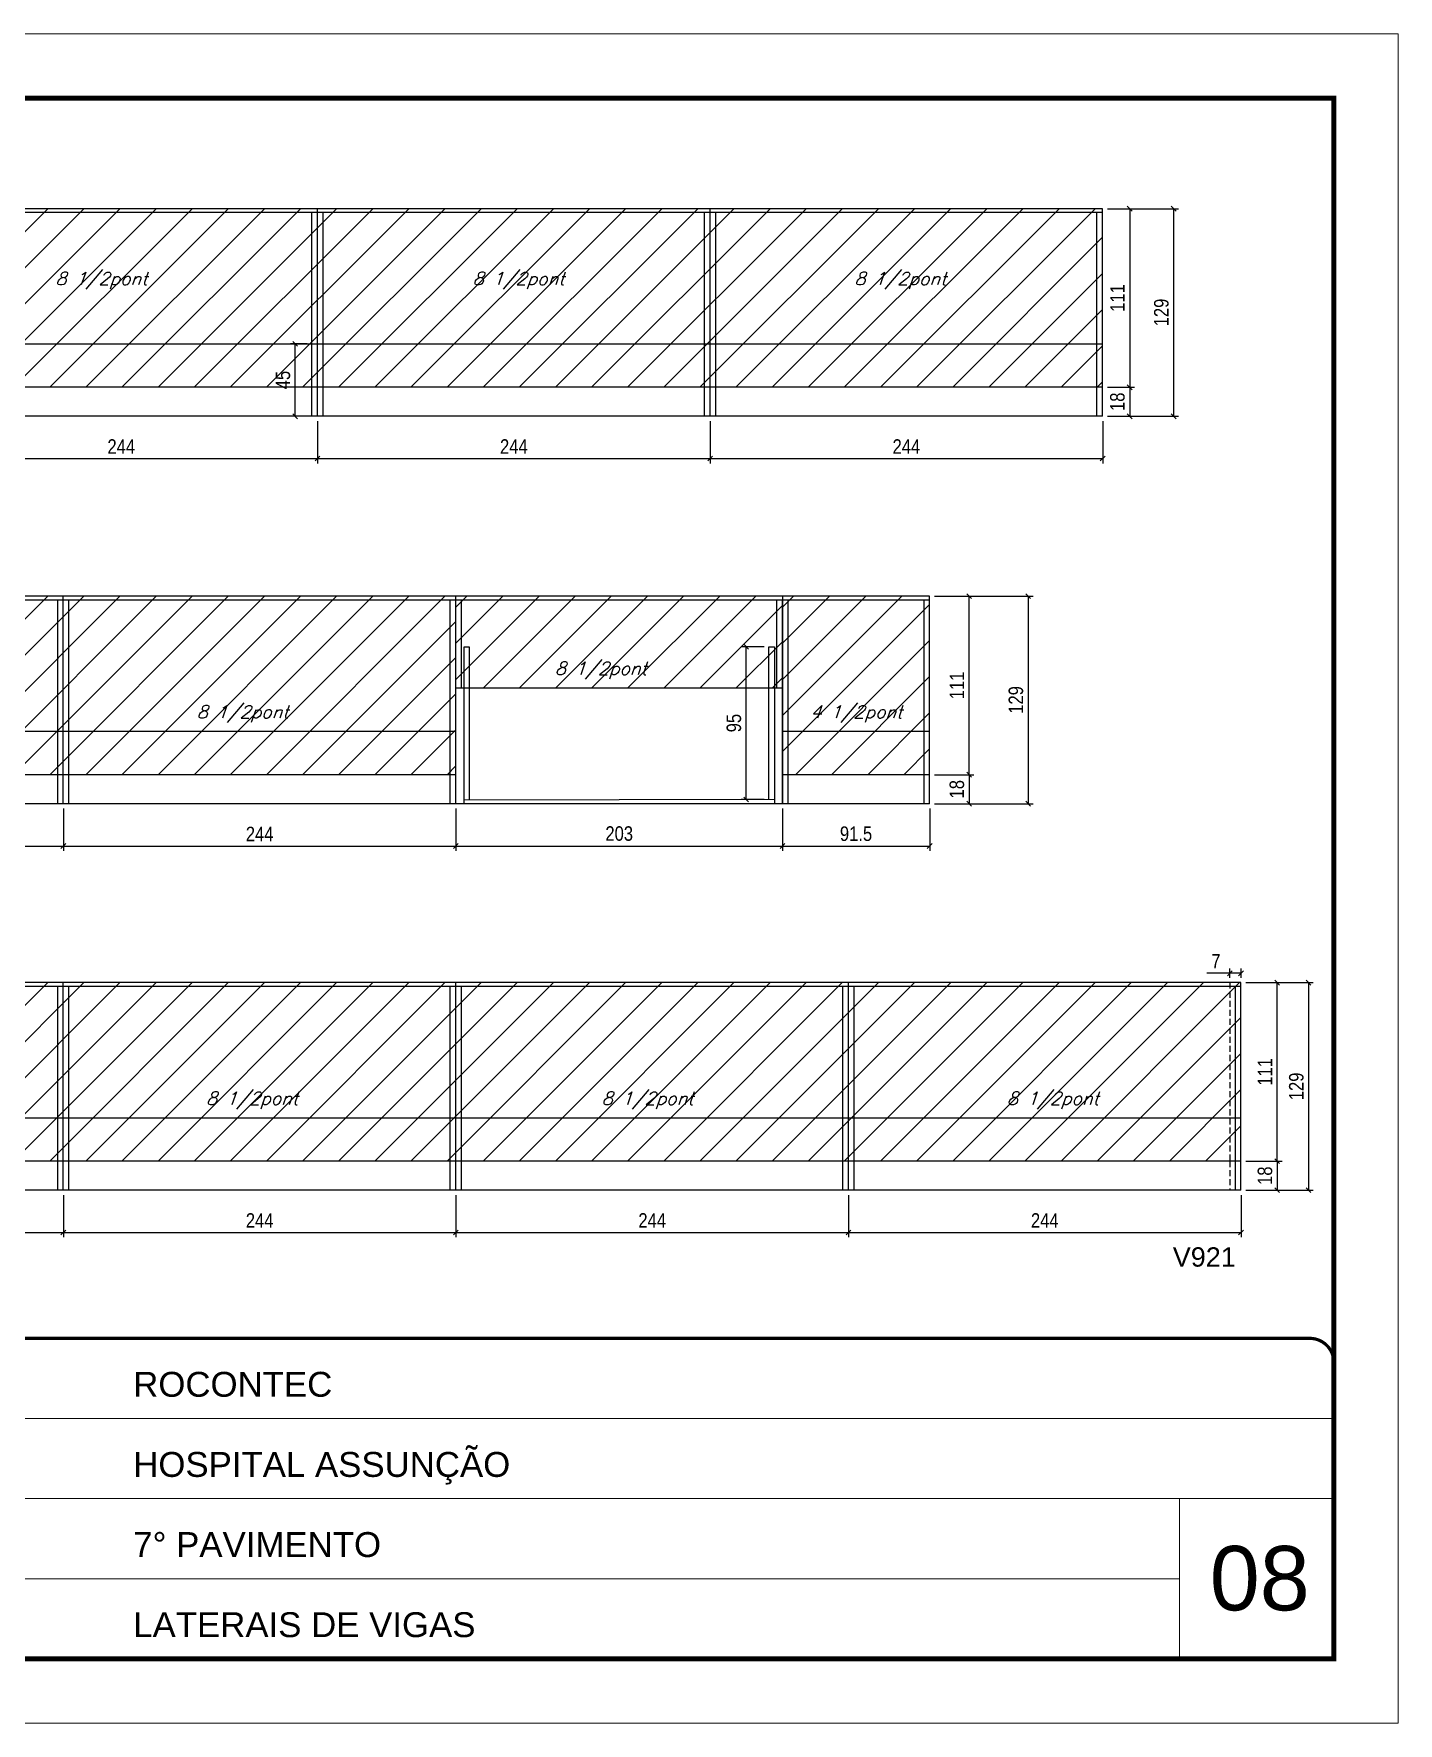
# Model space of a CAD drawing. Extents: x -20960 to -5926, y -2106 to 21915.
# Drawn here: x -6802 to -5953, y 19717 to 20767 of the extents above; entities that cross this region are included whole.
import ezdxf

# ---------------------------------------------------------------- set-up
doc = ezdxf.new("R2010")
doc.units = 0
for name, pattern in [('CONTINUO', [0]), ('DASHED', [0.75, 0.5, -0.25]), ('HIDDEN', [0.375, 0.25, -0.125])]:
    doc.linetypes.add(name, pattern=pattern)
for name, color, linetype in [('5', 5, 'Continuous'), ('COTA', 241, 'Continuous'), ('Painéis', 200, 'Continuous'), ('Reaproveitamento', 251, 'Continuous'), ('SARR_2.2x7', 40, 'Continuous'), ('SARR_3.5x7', 81, 'Continuous'), ('texto', 7, 'Continuous')]:
    doc.layers.add(name, color=color, linetype=linetype)
for name, color, linetype, lineweight in [('CARIMBO', 255, 'Continuous', 9), ('Folhas', 255, 'Continuous', 9), ('SARRAFO DE PRESSAO', 251, 'DASHED', 9)]:
    doc.layers.add(name, color=color, linetype=linetype, lineweight=lineweight)
doc.styles.add('ARIAL', font='arial.ttf')
doc.styles.add('COTA TECNICA-50', font='techl___.ttf', dxfattribs={"height": 9})
doc.styles.add('Romans', font='romans.shx')
doc.styles.get("Standard").update_dxf_attribs({"font": 'arial.ttf'})
doc.dimstyles.new('COTA PAINEL-50', dxfattribs={"dimtxt": 9, "dimasz": 3, "dimexe": 3, "dimexo": 3, "dimgap": 3, "dimtad": 1, "dimdec": 1, "dimzin": 12, "dimdsep": 46, "dimtxsty": 'COTA TECNICA-50', "dimblk1": 'OBLIQUE', "dimblk2": 'OBLIQUE', "dimsah": 1, "dimcen": 0.9, "dimclrd": 4, "dimclre": 4, "dimclrt": 240, "dimadec": 1, "dimazin": 3, "dimtfac": 1, "dimtdec": 1, "dimtmove": 0, "dimatfit": 3, "dimfxl": 1, "dimtolj": 1, "dimtzin": 12, "dimarcsym": 0})

# ---------------------------------------------------------------- blocks, each defined once
blk = doc.blocks.new('9999999999')
at = {"color": 30, "linetype": 'CONTINUO'}
for p, q in [((98564.6, 34379.6), (99584, 34379.6)), ((98564.6, 34329.8), (99488, 34329.8)), ((99584, 34329.8), (99488, 34329.8)), ((99488, 34329.8), (99488, 34230.2)), ((98564.6, 34280), (99488, 34280))]:
    blk.add_line(p, q, dxfattribs=at)
at = {"color": 30, "linetype": 'CONTINUO', "const_width": 2}
blk.add_lwpolyline([(99584, 34230.2), (99584, 34414.4, 0.414214), (99569, 34429.4), (98229, 34429.4, 0.414214), (98214, 34414.4), (98214, 34245.2, 0.414214), (98229, 34230.2), (99584, 34230.2)], format="xyb", dxfattribs=at)
at = {"layer": 'Folhas'}
blk.add_lwpolyline([(98139, 34190.2), (99624, 34190.2), (99624, 35240.2), (98139, 35240.2)], close=True, dxfattribs=at)
at = {"layer": 'Folhas', "color": 30, "const_width": 3}
blk.add_lwpolyline([(98214, 34230.2), (99584, 34230.2), (99584, 35200.2), (98214, 35200.2)], close=True, dxfattribs=at)
at = {"color": 7, "linetype": 'Continuous', "ltscale": 5, "style": 'ARIAL'}
for s, height, p in [('ROCONTEC', 15.48, (98837.7, 34393.1)), ('HOSPITAL ASSUNÇÃO', 15.483, (98837.7, 34343.3)), ('7° PAVIMENTO', 15.483, (98837.7, 34293.5)), ('LATERAIS DE VIGAS', 15.483, (98837.7, 34243.7))]:
    blk.add_text(s, height=height, dxfattribs=at).set_placement(p)
blk = doc.blocks.new('_Oblique')
at = {"color": 0, "linetype": 'ByBlock', "lineweight": -2}
blk.add_line((-0.5, -0.5), (0.5, 0.5), dxfattribs=at)
blk = doc.blocks.new('*D968')
at = {"layer": 'COTA', "color": 4, "lineweight": -2, "transparency": 16777216}
for p, q in [((-6869.2, 20526.1), (-6869.2, 20499.8)), ((-6625.2, 20526.1), (-6625.2, 20499.8)), ((-6869.2, 20502.8), (-6625.2, 20502.8))]:
    blk.add_line(p, q, dxfattribs=at)
at = {"layer": 'Defpoints', "color": 0, "transparency": 16777216}
for p in [(-6869.2, 20529.1), (-6625.2, 20529.1), (-6625.2, 20502.8)]:
    blk.add_point(p, dxfattribs=at)
at = {"layer": 'COTA', "color": 4, "lineweight": -2, "transparency": 16777216, "xscale": 3, "yscale": 3, "zscale": 3, "rotation": 180}
blk.add_blockref('_Oblique', (-6869.2, 20502.8), dxfattribs=at)
at = {"layer": 'COTA', "color": 4, "lineweight": -2, "transparency": 16777216, "xscale": 3, "yscale": 3, "zscale": 3}
blk.add_blockref('_Oblique', (-6625.2, 20502.8), dxfattribs=at)
at = {"layer": 'COTA', "color": 240, "transparency": 16777216, "insert": (-6747.2, 20510.3), "char_height": 9, "attachment_point": 5, "style": 'COTA TECNICA-50'}
blk.add_mtext('\\A1;244', dxfattribs=at)
blk = doc.blocks.new('*D969')
at = {"layer": 'COTA', "color": 4, "lineweight": -2, "transparency": 16777216}
for p, q in [((-6625.2, 20526.1), (-6625.2, 20499.8)), ((-6381.2, 20526.1), (-6381.2, 20499.8)), ((-6625.2, 20502.8), (-6381.2, 20502.8))]:
    blk.add_line(p, q, dxfattribs=at)
at = {"layer": 'Defpoints', "color": 0, "transparency": 16777216}
for p in [(-6625.2, 20529.1), (-6381.2, 20529.1), (-6381.2, 20502.8)]:
    blk.add_point(p, dxfattribs=at)
at = {"layer": 'COTA', "color": 4, "lineweight": -2, "transparency": 16777216, "xscale": 3, "yscale": 3, "zscale": 3, "rotation": 180}
blk.add_blockref('_Oblique', (-6625.2, 20502.8), dxfattribs=at)
at = {"layer": 'COTA', "color": 4, "lineweight": -2, "transparency": 16777216, "xscale": 3, "yscale": 3, "zscale": 3}
blk.add_blockref('_Oblique', (-6381.2, 20502.8), dxfattribs=at)
at = {"layer": 'COTA', "color": 240, "transparency": 16777216, "insert": (-6503.2, 20510.3), "char_height": 9, "attachment_point": 5, "style": 'COTA TECNICA-50'}
blk.add_mtext('\\A1;244', dxfattribs=at)
blk = doc.blocks.new('*D970')
at = {"layer": 'COTA', "color": 4, "lineweight": -2, "transparency": 16777216}
for p, q in [((-6381.2, 20526.1), (-6381.2, 20499.8)), ((-6137.2, 20526.1), (-6137.2, 20499.8)), ((-6381.2, 20502.8), (-6137.2, 20502.8))]:
    blk.add_line(p, q, dxfattribs=at)
at = {"layer": 'Defpoints', "color": 0, "transparency": 16777216}
for p in [(-6381.2, 20529.1), (-6137.2, 20529.1), (-6137.2, 20502.8)]:
    blk.add_point(p, dxfattribs=at)
at = {"layer": 'COTA', "color": 4, "lineweight": -2, "transparency": 16777216, "xscale": 3, "yscale": 3, "zscale": 3, "rotation": 180}
blk.add_blockref('_Oblique', (-6381.2, 20502.8), dxfattribs=at)
at = {"layer": 'COTA', "color": 4, "lineweight": -2, "transparency": 16777216, "xscale": 3, "yscale": 3, "zscale": 3}
blk.add_blockref('_Oblique', (-6137.2, 20502.8), dxfattribs=at)
at = {"layer": 'COTA', "color": 240, "transparency": 16777216, "insert": (-6259.2, 20510.3), "char_height": 9, "attachment_point": 5, "style": 'COTA TECNICA-50'}
blk.add_mtext('\\A1;244', dxfattribs=at)
blk = doc.blocks.new('*D979')
at = {"layer": 'COTA', "color": 4, "lineweight": -2, "transparency": 16777216}
for p, q in [((-7027.2, 20285.3), (-7027.2, 20259)), ((-6783.2, 20285.3), (-6783.2, 20259)), ((-7027.2, 20262), (-6783.2, 20262))]:
    blk.add_line(p, q, dxfattribs=at)
at = {"layer": 'Defpoints', "color": 0, "transparency": 16777216}
for p in [(-7027.2, 20288.3), (-6783.2, 20288.3), (-6783.2, 20262)]:
    blk.add_point(p, dxfattribs=at)
at = {"layer": 'COTA', "color": 4, "lineweight": -2, "transparency": 16777216, "xscale": 3, "yscale": 3, "zscale": 3, "rotation": 180}
blk.add_blockref('_Oblique', (-7027.2, 20262), dxfattribs=at)
at = {"layer": 'COTA', "color": 4, "lineweight": -2, "transparency": 16777216, "xscale": 3, "yscale": 3, "zscale": 3}
blk.add_blockref('_Oblique', (-6783.2, 20262), dxfattribs=at)
at = {"layer": 'COTA', "color": 240, "transparency": 16777216, "insert": (-6905.2, 20269.5), "char_height": 9, "attachment_point": 5, "style": 'COTA TECNICA-50'}
blk.add_mtext('\\A1;244', dxfattribs=at)
blk = doc.blocks.new('*D980')
at = {"layer": 'COTA', "color": 4, "lineweight": -2, "transparency": 16777216}
for p, q in [((-6783.2, 20285.3), (-6783.2, 20259)), ((-6539.2, 20285.3), (-6539.2, 20259)), ((-6783.2, 20262), (-6539.2, 20262))]:
    blk.add_line(p, q, dxfattribs=at)
at = {"layer": 'Defpoints', "color": 0, "transparency": 16777216}
for p in [(-6783.2, 20288.3), (-6539.2, 20288.3), (-6539.2, 20262)]:
    blk.add_point(p, dxfattribs=at)
at = {"layer": 'COTA', "color": 4, "lineweight": -2, "transparency": 16777216, "xscale": 3, "yscale": 3, "zscale": 3, "rotation": 180}
blk.add_blockref('_Oblique', (-6783.2, 20262), dxfattribs=at)
at = {"layer": 'COTA', "color": 4, "lineweight": -2, "transparency": 16777216, "xscale": 3, "yscale": 3, "zscale": 3}
blk.add_blockref('_Oblique', (-6539.2, 20262), dxfattribs=at)
at = {"layer": 'COTA', "color": 240, "transparency": 16777216, "insert": (-6661.2, 20269.5), "char_height": 9, "attachment_point": 5, "style": 'COTA TECNICA-50'}
blk.add_mtext('\\A1;244', dxfattribs=at)
blk = doc.blocks.new('*D981')
at = {"layer": 'COTA', "color": 4, "lineweight": -2, "transparency": 16777216}
for p, q in [((-6539.2, 20285.3), (-6539.2, 20259)), ((-6336.2, 20285.3), (-6336.2, 20259)), ((-6539.2, 20262), (-6336.2, 20262))]:
    blk.add_line(p, q, dxfattribs=at)
at = {"layer": 'Defpoints', "color": 0, "transparency": 16777216}
for p in [(-6539.2, 20288.3), (-6336.2, 20288.3), (-6336.2, 20262)]:
    blk.add_point(p, dxfattribs=at)
at = {"layer": 'COTA', "color": 4, "lineweight": -2, "transparency": 16777216, "xscale": 3, "yscale": 3, "zscale": 3, "rotation": 180}
blk.add_blockref('_Oblique', (-6539.2, 20262), dxfattribs=at)
at = {"layer": 'COTA', "color": 4, "lineweight": -2, "transparency": 16777216, "xscale": 3, "yscale": 3, "zscale": 3}
blk.add_blockref('_Oblique', (-6336.2, 20262), dxfattribs=at)
at = {"layer": 'COTA', "color": 240, "transparency": 16777216, "insert": (-6437.7, 20269.7), "char_height": 9, "attachment_point": 5, "style": 'COTA TECNICA-50'}
blk.add_mtext('\\A1;203', dxfattribs=at)
blk = doc.blocks.new('*D982')
at = {"layer": 'COTA', "color": 4, "lineweight": -2, "transparency": 16777216}
for p, q in [((-6336.2, 20285.3), (-6336.2, 20259)), ((-6244.7, 20285.3), (-6244.7, 20259)), ((-6336.2, 20262), (-6244.7, 20262))]:
    blk.add_line(p, q, dxfattribs=at)
at = {"layer": 'Defpoints', "color": 0, "transparency": 16777216}
for p in [(-6336.2, 20288.3), (-6244.7, 20288.3), (-6244.7, 20262)]:
    blk.add_point(p, dxfattribs=at)
at = {"layer": 'COTA', "color": 4, "lineweight": -2, "transparency": 16777216, "xscale": 3, "yscale": 3, "zscale": 3, "rotation": 180}
blk.add_blockref('_Oblique', (-6336.2, 20262), dxfattribs=at)
at = {"layer": 'COTA', "color": 4, "lineweight": -2, "transparency": 16777216, "xscale": 3, "yscale": 3, "zscale": 3}
blk.add_blockref('_Oblique', (-6244.7, 20262), dxfattribs=at)
at = {"layer": 'COTA', "color": 240, "transparency": 16777216, "insert": (-6290.5, 20269.6), "char_height": 9, "attachment_point": 5, "style": 'COTA TECNICA-50'}
blk.add_mtext('\\A1;91.5', dxfattribs=at)
blk = doc.blocks.new('*D983')
at = {"layer": 'COTA', "color": 4, "lineweight": -2, "transparency": 16777216}
for p, q in [((-6058.2, 20182.9), (-6072.4, 20182.9)), ((-6058.2, 20180.1), (-6058.2, 20185.9)), ((-6051.2, 20182.9), (-6058.2, 20182.9)), ((-6051.2, 20180.1), (-6051.2, 20185.9))]:
    blk.add_line(p, q, dxfattribs=at)
at = {"layer": 'Defpoints', "color": 0, "transparency": 16777216}
for p in [(-6058.2, 20182.9), (-6058.2, 20177.1), (-6051.2, 20177.1)]:
    blk.add_point(p, dxfattribs=at)
at = {"layer": 'COTA', "color": 4, "lineweight": -2, "transparency": 16777216, "xscale": 3, "yscale": 3, "zscale": 3, "rotation": 180}
blk.add_blockref('_Oblique', (-6058.2, 20182.9), dxfattribs=at)
at = {"layer": 'COTA', "color": 4, "lineweight": -2, "transparency": 16777216, "xscale": 3, "yscale": 3, "zscale": 3}
blk.add_blockref('_Oblique', (-6051.2, 20182.9), dxfattribs=at)
at = {"layer": 'COTA', "color": 240, "transparency": 16777216, "insert": (-6066.8, 20190.4), "char_height": 9, "attachment_point": 5, "style": 'COTA TECNICA-50'}
blk.add_mtext('\\A1;7', dxfattribs=at)
blk = doc.blocks.new('*D985')
at = {"layer": 'COTA', "color": 4, "lineweight": -2, "transparency": 16777216}
for p, q in [((-7027.2, 20045.1), (-7027.2, 20018.8)), ((-6783.2, 20045.1), (-6783.2, 20018.8)), ((-7027.2, 20021.8), (-6783.2, 20021.8))]:
    blk.add_line(p, q, dxfattribs=at)
at = {"layer": 'Defpoints', "color": 0, "transparency": 16777216}
for p in [(-7027.2, 20048.1), (-6783.2, 20048.1), (-6783.2, 20021.8)]:
    blk.add_point(p, dxfattribs=at)
at = {"layer": 'COTA', "color": 4, "lineweight": -2, "transparency": 16777216, "xscale": 3, "yscale": 3, "zscale": 3, "rotation": 180}
blk.add_blockref('_Oblique', (-7027.2, 20021.8), dxfattribs=at)
at = {"layer": 'COTA', "color": 4, "lineweight": -2, "transparency": 16777216, "xscale": 3, "yscale": 3, "zscale": 3}
blk.add_blockref('_Oblique', (-6783.2, 20021.8), dxfattribs=at)
at = {"layer": 'COTA', "color": 240, "transparency": 16777216, "insert": (-6905.2, 20029.3), "char_height": 9, "attachment_point": 5, "style": 'COTA TECNICA-50'}
blk.add_mtext('\\A1;244', dxfattribs=at)
blk = doc.blocks.new('*D986')
at = {"layer": 'COTA', "color": 4, "lineweight": -2, "transparency": 16777216}
for p, q in [((-6783.2, 20045.1), (-6783.2, 20018.8)), ((-6539.2, 20045.1), (-6539.2, 20018.8)), ((-6783.2, 20021.8), (-6539.2, 20021.8))]:
    blk.add_line(p, q, dxfattribs=at)
at = {"layer": 'Defpoints', "color": 0, "transparency": 16777216}
for p in [(-6783.2, 20048.1), (-6539.2, 20048.1), (-6539.2, 20021.8)]:
    blk.add_point(p, dxfattribs=at)
at = {"layer": 'COTA', "color": 4, "lineweight": -2, "transparency": 16777216, "xscale": 3, "yscale": 3, "zscale": 3, "rotation": 180}
blk.add_blockref('_Oblique', (-6783.2, 20021.8), dxfattribs=at)
at = {"layer": 'COTA', "color": 4, "lineweight": -2, "transparency": 16777216, "xscale": 3, "yscale": 3, "zscale": 3}
blk.add_blockref('_Oblique', (-6539.2, 20021.8), dxfattribs=at)
at = {"layer": 'COTA', "color": 240, "transparency": 16777216, "insert": (-6661.2, 20029.3), "char_height": 9, "attachment_point": 5, "style": 'COTA TECNICA-50'}
blk.add_mtext('\\A1;244', dxfattribs=at)
blk = doc.blocks.new('*D987')
at = {"layer": 'COTA', "color": 4, "lineweight": -2, "transparency": 16777216}
for p, q in [((-6539.2, 20045.1), (-6539.2, 20018.8)), ((-6295.2, 20045.1), (-6295.2, 20018.8)), ((-6539.2, 20021.8), (-6295.2, 20021.8))]:
    blk.add_line(p, q, dxfattribs=at)
at = {"layer": 'Defpoints', "color": 0, "transparency": 16777216}
for p in [(-6539.2, 20048.1), (-6295.2, 20048.1), (-6295.2, 20021.8)]:
    blk.add_point(p, dxfattribs=at)
at = {"layer": 'COTA', "color": 4, "lineweight": -2, "transparency": 16777216, "xscale": 3, "yscale": 3, "zscale": 3, "rotation": 180}
blk.add_blockref('_Oblique', (-6539.2, 20021.8), dxfattribs=at)
at = {"layer": 'COTA', "color": 4, "lineweight": -2, "transparency": 16777216, "xscale": 3, "yscale": 3, "zscale": 3}
blk.add_blockref('_Oblique', (-6295.2, 20021.8), dxfattribs=at)
at = {"layer": 'COTA', "color": 240, "transparency": 16777216, "insert": (-6417.2, 20029.3), "char_height": 9, "attachment_point": 5, "style": 'COTA TECNICA-50'}
blk.add_mtext('\\A1;244', dxfattribs=at)
blk = doc.blocks.new('*D988')
at = {"layer": 'COTA', "color": 4, "lineweight": -2, "transparency": 16777216}
for p, q in [((-6295.2, 20045.1), (-6295.2, 20018.8)), ((-6051.2, 20045.1), (-6051.2, 20018.8)), ((-6295.2, 20021.8), (-6051.2, 20021.8))]:
    blk.add_line(p, q, dxfattribs=at)
at = {"layer": 'Defpoints', "color": 0, "transparency": 16777216}
for p in [(-6295.2, 20048.1), (-6051.2, 20048.1), (-6051.2, 20021.8)]:
    blk.add_point(p, dxfattribs=at)
at = {"layer": 'COTA', "color": 4, "lineweight": -2, "transparency": 16777216, "xscale": 3, "yscale": 3, "zscale": 3, "rotation": 180}
blk.add_blockref('_Oblique', (-6295.2, 20021.8), dxfattribs=at)
at = {"layer": 'COTA', "color": 4, "lineweight": -2, "transparency": 16777216, "xscale": 3, "yscale": 3, "zscale": 3}
blk.add_blockref('_Oblique', (-6051.2, 20021.8), dxfattribs=at)
at = {"layer": 'COTA', "color": 240, "transparency": 16777216, "insert": (-6173.2, 20029.3), "char_height": 9, "attachment_point": 5, "style": 'COTA TECNICA-50'}
blk.add_mtext('\\A1;244', dxfattribs=at)
blk = doc.blocks.new('*D989')
at = {"layer": 'COTA', "color": 4, "lineweight": -2, "transparency": 16777216}
for p, q in [((-6048.2, 20177.1), (-6025.7, 20177.1)), ((-6028.7, 20066.1), (-6028.7, 20177.1)), ((-6048.2, 20066.1), (-6025.7, 20066.1))]:
    blk.add_line(p, q, dxfattribs=at)
at = {"layer": 'Defpoints', "color": 0, "transparency": 16777216}
for p in [(-6051.2, 20177.1), (-6028.7, 20177.1), (-6051.2, 20066.1)]:
    blk.add_point(p, dxfattribs=at)
at = {"layer": 'COTA', "color": 4, "lineweight": -2, "transparency": 16777216, "xscale": 3, "yscale": 3, "zscale": 3}
for p, rotation in [((-6028.7, 20177.1), 90), ((-6028.7, 20066.1), 270)]:
    blk.add_blockref('_Oblique', p, dxfattribs=dict(at, rotation=rotation))
at = {"layer": 'COTA', "color": 240, "transparency": 16777216, "insert": (-6036.3, 20121.6), "char_height": 9, "attachment_point": 5, "rotation": 90, "style": 'COTA TECNICA-50'}
blk.add_mtext('\\A1;111', dxfattribs=at)
blk = doc.blocks.new('*D990')
at = {"layer": 'COTA', "color": 4, "lineweight": -2, "transparency": 16777216}
for p, q in [((-6241.7, 20417.3), (-6217.2, 20417.3)), ((-6220.2, 20306.3), (-6220.2, 20417.3)), ((-6241.7, 20306.3), (-6217.2, 20306.3))]:
    blk.add_line(p, q, dxfattribs=at)
at = {"layer": 'Defpoints', "color": 0, "transparency": 16777216}
for p in [(-6244.7, 20417.3), (-6220.2, 20417.3), (-6244.7, 20306.3)]:
    blk.add_point(p, dxfattribs=at)
at = {"layer": 'COTA', "color": 4, "lineweight": -2, "transparency": 16777216, "xscale": 3, "yscale": 3, "zscale": 3}
for p, rotation in [((-6220.2, 20417.3), 90), ((-6220.2, 20306.3), 270)]:
    blk.add_blockref('_Oblique', p, dxfattribs=dict(at, rotation=rotation))
at = {"layer": 'COTA', "color": 240, "transparency": 16777216, "insert": (-6227.8, 20361.8), "char_height": 9, "attachment_point": 5, "rotation": 90, "style": 'COTA TECNICA-50'}
blk.add_mtext('\\A1;111', dxfattribs=at)
blk = doc.blocks.new('*D992')
at = {"layer": 'COTA', "color": 4, "lineweight": -2, "transparency": 16777216}
for p, q in [((-6631.7, 20574.1), (-6642.1, 20574.1)), ((-6639.1, 20529.1), (-6639.1, 20574.1)), ((-6631.7, 20529.1), (-6642.1, 20529.1))]:
    blk.add_line(p, q, dxfattribs=at)
at = {"layer": 'Defpoints', "color": 0, "transparency": 16777216}
for p in [(-6639.1, 20574.1), (-6628.7, 20574.1), (-6628.7, 20529.1)]:
    blk.add_point(p, dxfattribs=at)
at = {"layer": 'COTA', "color": 4, "lineweight": -2, "transparency": 16777216, "xscale": 3, "yscale": 3, "zscale": 3}
for p, rotation in [((-6639.1, 20574.1), 90), ((-6639.1, 20529.1), 270)]:
    blk.add_blockref('_Oblique', p, dxfattribs=dict(at, rotation=rotation))
at = {"layer": 'COTA', "color": 240, "transparency": 16777216, "insert": (-6646.7, 20551.6), "char_height": 9, "attachment_point": 5, "rotation": 90, "style": 'COTA TECNICA-50'}
blk.add_mtext('\\A1;45', dxfattribs=at)
blk = doc.blocks.new('*D993')
at = {"layer": 'COTA', "color": 4, "lineweight": -2, "transparency": 16777216}
for p, q in [((-6134.2, 20658.1), (-6090.1, 20658.1)), ((-6093.1, 20658.1), (-6093.1, 20529.1)), ((-6134.2, 20529.1), (-6090.1, 20529.1))]:
    blk.add_line(p, q, dxfattribs=at)
at = {"layer": 'Defpoints', "color": 0, "transparency": 16777216}
for p in [(-6137.2, 20658.1), (-6137.2, 20529.1), (-6093.1, 20529.1)]:
    blk.add_point(p, dxfattribs=at)
at = {"layer": 'COTA', "color": 4, "lineweight": -2, "transparency": 16777216, "xscale": 3, "yscale": 3, "zscale": 3}
for p, rotation in [((-6093.1, 20658.1), 90), ((-6093.1, 20529.1), 270)]:
    blk.add_blockref('_Oblique', p, dxfattribs=dict(at, rotation=rotation))
at = {"layer": 'COTA', "color": 240, "transparency": 16777216, "insert": (-6100.7, 20593.6), "char_height": 9, "attachment_point": 5, "rotation": 90, "style": 'COTA TECNICA-50'}
blk.add_mtext('\\A1;129', dxfattribs=at)
blk = doc.blocks.new('*D994')
at = {"layer": 'COTA', "color": 4, "lineweight": -2, "transparency": 16777216}
for p, q in [((-6241.7, 20417.3), (-6180.5, 20417.3)), ((-6183.5, 20417.3), (-6183.5, 20288.3)), ((-6241.7, 20288.3), (-6180.5, 20288.3))]:
    blk.add_line(p, q, dxfattribs=at)
at = {"layer": 'Defpoints', "color": 0, "transparency": 16777216}
for p in [(-6244.7, 20417.3), (-6244.7, 20288.3), (-6183.5, 20288.3)]:
    blk.add_point(p, dxfattribs=at)
at = {"layer": 'COTA', "color": 4, "lineweight": -2, "transparency": 16777216, "xscale": 3, "yscale": 3, "zscale": 3}
for p, rotation in [((-6183.5, 20417.3), 90), ((-6183.5, 20288.3), 270)]:
    blk.add_blockref('_Oblique', p, dxfattribs=dict(at, rotation=rotation))
at = {"layer": 'COTA', "color": 240, "transparency": 16777216, "insert": (-6191.1, 20352.8), "char_height": 9, "attachment_point": 5, "rotation": 90, "style": 'COTA TECNICA-50'}
blk.add_mtext('\\A1;129', dxfattribs=at)
blk = doc.blocks.new('*D937')
at = {"layer": 'COTA', "color": 4, "lineweight": -2, "transparency": 16777216}
for p, q in [((-6134.2, 20658.1), (-6117.4, 20658.1)), ((-6120.4, 20658.1), (-6120.4, 20547.1)), ((-6134.2, 20547.1), (-6117.4, 20547.1))]:
    blk.add_line(p, q, dxfattribs=at)
at = {"layer": 'Defpoints', "color": 0, "transparency": 16777216}
for p in [(-6137.2, 20658.1), (-6137.2, 20547.1), (-6120.4, 20547.1)]:
    blk.add_point(p, dxfattribs=at)
at = {"layer": 'COTA', "color": 4, "lineweight": -2, "transparency": 16777216, "xscale": 3, "yscale": 3, "zscale": 3}
for p, rotation in [((-6120.4, 20658.1), 90), ((-6120.4, 20547.1), 270)]:
    blk.add_blockref('_Oblique', p, dxfattribs=dict(at, rotation=rotation))
at = {"layer": 'COTA', "color": 240, "transparency": 16777216, "insert": (-6128, 20602.6), "char_height": 9, "attachment_point": 5, "rotation": 90, "style": 'COTA TECNICA-50'}
blk.add_mtext('\\A1;111', dxfattribs=at)
blk = doc.blocks.new('*D938')
at = {"layer": 'COTA', "color": 4, "lineweight": -2, "transparency": 16777216}
for p, q in [((-6241.7, 20306.3), (-6217.2, 20306.3)), ((-6220.2, 20306.3), (-6220.2, 20288.3)), ((-6241.7, 20288.3), (-6217.2, 20288.3))]:
    blk.add_line(p, q, dxfattribs=at)
at = {"layer": 'Defpoints', "color": 0, "transparency": 16777216}
for p in [(-6244.7, 20306.3), (-6244.7, 20288.3), (-6220.2, 20288.3)]:
    blk.add_point(p, dxfattribs=at)
at = {"layer": 'COTA', "color": 4, "lineweight": -2, "transparency": 16777216, "xscale": 3, "yscale": 3, "zscale": 3}
for p, rotation in [((-6220.2, 20306.3), 90), ((-6220.2, 20288.3), 270)]:
    blk.add_blockref('_Oblique', p, dxfattribs=dict(at, rotation=rotation))
at = {"layer": 'COTA', "color": 240, "transparency": 16777216, "insert": (-6227.8, 20297.3), "char_height": 9, "attachment_point": 5, "rotation": 90, "style": 'COTA TECNICA-50'}
blk.add_mtext('\\A1;18', dxfattribs=at)
blk = doc.blocks.new('*D939')
at = {"layer": 'COTA', "color": 4, "lineweight": -2, "transparency": 16777216}
for p, q in [((-6134.2, 20547.1), (-6117.4, 20547.1)), ((-6120.4, 20547.1), (-6120.4, 20529.1)), ((-6134.2, 20529.1), (-6117.4, 20529.1))]:
    blk.add_line(p, q, dxfattribs=at)
at = {"layer": 'Defpoints', "color": 0, "transparency": 16777216}
for p in [(-6137.2, 20547.1), (-6137.2, 20529.1), (-6120.4, 20529.1)]:
    blk.add_point(p, dxfattribs=at)
at = {"layer": 'COTA', "color": 4, "lineweight": -2, "transparency": 16777216, "xscale": 3, "yscale": 3, "zscale": 3}
for p, rotation in [((-6120.4, 20547.1), 90), ((-6120.4, 20529.1), 270)]:
    blk.add_blockref('_Oblique', p, dxfattribs=dict(at, rotation=rotation))
at = {"layer": 'COTA', "color": 240, "transparency": 16777216, "insert": (-6128, 20538.1), "char_height": 9, "attachment_point": 5, "rotation": 90, "style": 'COTA TECNICA-50'}
blk.add_mtext('\\A1;18', dxfattribs=at)
blk = doc.blocks.new('*D940')
at = {"layer": 'COTA', "color": 4, "lineweight": -2, "transparency": 16777216}
for p, q in [((-6048.2, 20066.1), (-6025.7, 20066.1)), ((-6028.7, 20066.1), (-6028.7, 20048.1)), ((-6048.2, 20048.1), (-6025.7, 20048.1))]:
    blk.add_line(p, q, dxfattribs=at)
at = {"layer": 'Defpoints', "color": 0, "transparency": 16777216}
for p in [(-6051.2, 20066.1), (-6051.2, 20048.1), (-6028.7, 20048.1)]:
    blk.add_point(p, dxfattribs=at)
at = {"layer": 'COTA', "color": 4, "lineweight": -2, "transparency": 16777216, "xscale": 3, "yscale": 3, "zscale": 3}
for p, rotation in [((-6028.7, 20066.1), 90), ((-6028.7, 20048.1), 270)]:
    blk.add_blockref('_Oblique', p, dxfattribs=dict(at, rotation=rotation))
at = {"layer": 'COTA', "color": 240, "transparency": 16777216, "insert": (-6036.3, 20057.1), "char_height": 9, "attachment_point": 5, "rotation": 90, "style": 'COTA TECNICA-50'}
blk.add_mtext('\\A1;18', dxfattribs=at)
blk = doc.blocks.new('*D995')
at = {"layer": 'COTA', "color": 4, "lineweight": -2, "transparency": 16777216}
for p, q in [((-6048.2, 20177.1), (-6006.3, 20177.1)), ((-6009.3, 20177.1), (-6009.3, 20048.1)), ((-6048.2, 20048.1), (-6006.3, 20048.1))]:
    blk.add_line(p, q, dxfattribs=at)
at = {"layer": 'Defpoints', "color": 0, "transparency": 16777216}
for p in [(-6051.2, 20177.1), (-6051.2, 20048.1), (-6009.3, 20048.1)]:
    blk.add_point(p, dxfattribs=at)
at = {"layer": 'COTA', "color": 4, "lineweight": -2, "transparency": 16777216, "xscale": 3, "yscale": 3, "zscale": 3}
for p, rotation in [((-6009.3, 20177.1), 90), ((-6009.3, 20048.1), 270)]:
    blk.add_blockref('_Oblique', p, dxfattribs=dict(at, rotation=rotation))
at = {"layer": 'COTA', "color": 240, "transparency": 16777216, "insert": (-6016.8, 20112.6), "char_height": 9, "attachment_point": 5, "rotation": 90, "style": 'COTA TECNICA-50'}
blk.add_mtext('\\A1;129', dxfattribs=at)
blk = doc.blocks.new('*D1004')
at = {"layer": 'COTA', "color": 4, "lineweight": -2, "transparency": 16777216}
for p, q in [((-6347.7, 20385.9), (-6361.8, 20385.9)), ((-6358.8, 20290.9), (-6358.8, 20385.9)), ((-6347.7, 20290.9), (-6361.8, 20290.9))]:
    blk.add_line(p, q, dxfattribs=at)
at = {"layer": 'Defpoints', "color": 0, "transparency": 16777216}
for p in [(-6358.8, 20385.9), (-6344.7, 20385.9), (-6344.7, 20290.9)]:
    blk.add_point(p, dxfattribs=at)
at = {"layer": 'COTA', "color": 4, "lineweight": -2, "transparency": 16777216, "xscale": 3, "yscale": 3, "zscale": 3}
for p, rotation in [((-6358.8, 20385.9), 90), ((-6358.8, 20290.9), 270)]:
    blk.add_blockref('_Oblique', p, dxfattribs=dict(at, rotation=rotation))
at = {"layer": 'COTA', "color": 240, "transparency": 16777216, "insert": (-6366.4, 20338.4), "char_height": 9, "attachment_point": 5, "rotation": 90, "style": 'COTA TECNICA-50'}
blk.add_mtext('\\A1;95', dxfattribs=at)

msp = doc.modelspace()

# ---------------------------------------------------------------- hatches: boundary and pattern name
at = {"layer": 'Reaproveitamento'}
h = msp.add_hatch(dxfattribs=at)
h.set_pattern_fill('ANSI31', color=256, scale=5)
h.set_pattern_definition([(45, (-2744.101, -1066.366), (-11.22532, 11.22532), [])])
h.paths.add_polyline_path([(-7034.74, 20658.12), (-7034.74, 20547.12), (-6137.24, 20547.12), (-6137.24, 20658.12)])
h = msp.add_hatch(dxfattribs=at)
h.set_pattern_fill('ANSI31', color=256, scale=5)
h.set_pattern_definition([(45, (-2744.101, -1307.195), (-11.22532, 11.22532), [])])
h.paths.add_polyline_path([(-7271.24, 20417.29), (-7271.24, 20306.29), (-6539.24, 20306.29), (-6539.24, 20417.29)])
h = msp.add_hatch(dxfattribs=at)
h.set_pattern_fill('ANSI31', color=256, scale=5)
h.set_pattern_definition([(45, (-2012.101, -1307.195), (-11.22532, 11.22532), [])])
h.paths.add_polyline_path([(-6539.24, 20417.29), (-6539.24, 20360.29), (-6336.24, 20360.29), (-6336.24, 20417.29)])
h = msp.add_hatch(dxfattribs=at)
h.set_pattern_fill('ANSI31', color=256, scale=5)
h.set_pattern_definition([(45, (-1809.101, -1307.195), (-11.22532, 11.22532), [])])
h.paths.add_polyline_path([(-6336.24, 20417.29), (-6336.24, 20306.29), (-6244.74, 20306.29), (-6244.74, 20417.29)])
h = msp.add_hatch(dxfattribs=at)
h.set_pattern_fill('ANSI31', color=256, scale=5)
h.set_pattern_definition([(45, (-2744.101, -1547.37), (-11.22532, 11.22532), [])])
h.paths.add_polyline_path([(-7271.24, 20177.12), (-7271.24, 20066.12), (-6051.24, 20066.12), (-6051.24, 20177.12)])

# ---------------------------------------------------------------- linework, layer by layer
at = {"layer": 'Painéis'}
for p, q in [((-6137.24, 20658.12), (-7034.74, 20658.12)), ((-6625.24, 20529.12), (-6625.24, 20658.12)), ((-6381.24, 20529.12), (-6381.24, 20658.12)), ((-6137.24, 20529.12), (-6137.24, 20658.12)), ((-6137.24, 20547.12), (-7034.74, 20547.12)), ((-6137.24, 20529.12), (-7271.24, 20529.12)), ((-6539.24, 20417.29), (-7271.24, 20417.29)), ((-6783.24, 20288.29), (-6783.24, 20417.29)), ((-6539.24, 20288.29), (-6539.24, 20417.29)), ((-6244.74, 20417.29), (-6336.24, 20417.29)), ((-6336.24, 20417.29), (-6336.24, 20288.29)), ((-6244.74, 20288.29), (-6244.74, 20417.29)), ((-6336.24, 20333.29), (-6244.74, 20333.29)), ((-6539.24, 20306.29), (-7271.24, 20306.29)), ((-6244.74, 20306.29), (-6336.24, 20306.29)), ((-6244.74, 20288.29), (-7271.24, 20288.29)), ((-6051.24, 20177.12), (-7271.24, 20177.12)), ((-6783.24, 20048.12), (-6783.24, 20177.12)), ((-6539.24, 20048.12), (-6539.24, 20177.12)), ((-6295.24, 20048.12), (-6295.24, 20177.12)), ((-6051.24, 20048.12), (-6051.24, 20177.12)), ((-7271.24, 20093.12), (-6051.24, 20093.12)), ((-6051.24, 20066.12), (-7271.24, 20066.12)), ((-6051.24, 20048.12), (-7271.24, 20048.12))]:
    msp.add_line(p, q, dxfattribs=at)
for points in [[(-7034.74, 20574.12), (-7034.74, 20574.12), (-6137.24, 20574.12)], [(-6336.24, 20417.29), (-6539.24, 20417.29)], [(-6539.24, 20360.29), (-6336.24, 20360.29)], [(-7271.24, 20333.29), (-6539.24, 20333.29)]]:
    msp.add_lwpolyline(points, dxfattribs=at)
at = {"layer": 'SARR_2.2x7', "linetype": 'Continuous'}
for p, q in [((-6869.24, 20655.92), (-6625.24, 20655.92)), ((-6625.24, 20655.92), (-6381.24, 20655.92)), ((-6381.24, 20655.92), (-6137.24, 20655.92)), ((-7027.24, 20415.09), (-6783.24, 20415.09)), ((-6783.24, 20415.09), (-6539.24, 20415.09)), ((-6539.24, 20415.09), (-6336.24, 20415.09)), ((-6336.24, 20415.09), (-6244.74, 20415.09)), ((-7027.24, 20174.92), (-6783.24, 20174.92)), ((-6783.24, 20174.92), (-6539.24, 20174.92)), ((-6539.24, 20174.92), (-6295.24, 20174.92)), ((-6295.24, 20174.92), (-6051.24, 20174.92))]:
    msp.add_line(p, q, dxfattribs=at)
at = {"layer": 'SARR_2.2x7', "linetype": 'Continuous', "ltscale": 50}
msp.add_line((-6341.24, 20290.89), (-6534.24, 20290.49), dxfattribs=at)
at = {"layer": 'SARR_2.2x7', "linetype": 'HIDDEN', "ltscale": 15}
for p, q in [((-6058.24, 20177.12), (-6058.24, 20066.12)), ((-6058.24, 20066.12), (-6058.24, 20048.12))]:
    msp.add_line(p, q, dxfattribs=at)
at = {"layer": 'SARR_3.5x7'}
for p, q in [((-6628.74, 20529.12), (-6628.74, 20655.92)), ((-6625.24, 20529.12), (-6625.24, 20655.92)), ((-6621.74, 20529.12), (-6621.74, 20655.92)), ((-6384.74, 20529.12), (-6384.74, 20655.92)), ((-6381.24, 20529.12), (-6381.24, 20655.92)), ((-6377.74, 20529.12), (-6377.74, 20655.92)), ((-6140.74, 20529.12), (-6140.74, 20655.92)), ((-6137.24, 20529.12), (-6137.24, 20655.92)), ((-6621.74, 20529.12), (-6628.74, 20529.12)), ((-6377.74, 20529.12), (-6384.74, 20529.12)), ((-6137.24, 20529.12), (-6140.74, 20529.12)), ((-6786.74, 20288.29), (-6786.74, 20415.09)), ((-6783.24, 20288.29), (-6783.24, 20415.09)), ((-6779.74, 20288.29), (-6779.74, 20415.09)), ((-6542.74, 20288.29), (-6542.74, 20415.09)), ((-6539.24, 20288.29), (-6539.24, 20415.09)), ((-6535.74, 20360.29), (-6535.74, 20415.09)), ((-6339.74, 20360.29), (-6339.74, 20415.09)), ((-6336.24, 20288.29), (-6336.24, 20415.09)), ((-6332.74, 20288.29), (-6332.74, 20415.09)), ((-6248.24, 20288.29), (-6248.24, 20415.09)), ((-6244.74, 20288.29), (-6244.74, 20415.09)), ((-6779.74, 20288.29), (-6786.74, 20288.29)), ((-6539.24, 20288.29), (-6542.74, 20288.29)), ((-6332.74, 20288.29), (-6336.24, 20288.29)), ((-6244.74, 20288.29), (-6248.24, 20288.29)), ((-6786.74, 20048.12), (-6786.74, 20174.92)), ((-6783.24, 20048.12), (-6783.24, 20174.92)), ((-6779.74, 20048.12), (-6779.74, 20174.92)), ((-6542.74, 20048.12), (-6542.74, 20174.92)), ((-6539.24, 20048.12), (-6539.24, 20174.92)), ((-6535.74, 20048.12), (-6535.74, 20174.92)), ((-6298.74, 20048.12), (-6298.74, 20174.92)), ((-6295.24, 20048.12), (-6295.24, 20174.92)), ((-6291.74, 20048.12), (-6291.74, 20174.92)), ((-6054.74, 20048.12), (-6054.74, 20174.92)), ((-6051.24, 20048.12), (-6051.24, 20174.92)), ((-6779.74, 20048.12), (-6786.74, 20048.12)), ((-6535.74, 20048.12), (-6542.74, 20048.12)), ((-6291.74, 20048.12), (-6298.74, 20048.12)), ((-6051.24, 20048.12), (-6054.74, 20048.12))]:
    msp.add_line(p, q, dxfattribs=at)
for points in [[(-6530.74, 20290.49), (-6530.74, 20385.49), (-6534.24, 20385.49), (-6534.24, 20288.29)], [(-6344.74, 20290.89), (-6344.74, 20385.89), (-6341.24, 20385.89), (-6341.24, 20288.69)]]:
    msp.add_lwpolyline(points, dxfattribs=at)

# ---------------------------------------------------------------- block references
at = {"layer": 'SARRAFO DE PRESSAO', "color": 6, "linetype": 'ByBlock'}
msp.add_blockref('9999999999', (-105577.48, -14473.39), dxfattribs=at)

# ---------------------------------------------------------------- texts
at = {"layer": '5', "linetype": 'Continuous'}
msp.add_text('V921', height=12, rotation=0.00004, dxfattribs=at).set_placement((-6093.61, 20000.59))
at = {"layer": 'CARIMBO', "style": 'ARIAL'}
msp.add_text('08', height=40, dxfattribs=at).set_placement((-6070.64, 19786.96))
at = {"layer": 'texto', "color": 2, "char_height": 8, "attachment_point": 5, "style": 'Romans'}
for s, insert in [('{\\Q19;\\C256;8 1/2pont}', (-6759.55, 20613.36)), ('{\\Q19;\\C256;8 1/2pont}', (-6500.26, 20613.36)), ('{\\Q19;\\C256;8 1/2pont}', (-6262.96, 20613.36)), ('{\\Q19;\\C256;8 1/2pont}', (-6449.13, 20371.07)), ('{\\Q19;\\C256;8 1/2pont}', (-6671.79, 20344.07)), ('{\\Q19;\\C256;4 1/2pont}', (-6290.3, 20344.07)), ('{\\Q19;\\C256;8 1/2pont}', (-6665.92, 20103.89)), ('{\\Q19;\\C256;8 1/2pont}', (-6420.07, 20103.89)), ('{\\Q19;\\C256;8 1/2pont}', (-6168.17, 20103.89))]:
    msp.add_mtext(s, dxfattribs=dict(at, insert=insert))

# ---------------------------------------------------------------- dimensions: what is measured, and where the dimension line sits
at = {"layer": 'COTA'}
for base, p1, p2, picture, middle in [((-6093.09, 20529.12), (-6137.24, 20658.12), (-6137.24, 20529.12), '*D993', (-6100.67, 20593.62)), ((-6120.44, 20547.12), (-6137.24, 20658.12), (-6137.24, 20547.12), '*D937', (-6128, 20602.62)), ((-6639.06, 20574.12), (-6628.74, 20529.12), (-6628.74, 20574.12), '*D992', (-6646.66, 20551.62)), ((-6120.44, 20529.12), (-6137.24, 20547.12), (-6137.24, 20529.12), '*D939', (-6128.03, 20538.12)), ((-6220.22, 20417.29), (-6244.74, 20306.29), (-6244.74, 20417.29), '*D990', (-6227.77, 20361.79)), ((-6183.49, 20288.29), (-6244.74, 20417.29), (-6244.74, 20288.29), '*D994', (-6191.07, 20352.79)), ((-6358.77, 20385.89), (-6344.74, 20290.89), (-6344.74, 20385.89), '*D1004', (-6366.4, 20338.39)), ((-6220.22, 20288.29), (-6244.74, 20306.29), (-6244.74, 20288.29), '*D938', (-6227.81, 20297.29)), ((-6028.73, 20177.12), (-6051.24, 20066.12), (-6051.24, 20177.12), '*D989', (-6036.29, 20121.62)), ((-6009.25, 20048.12), (-6051.24, 20177.12), (-6051.24, 20048.12), '*D995', (-6016.83, 20112.62)), ((-6028.73, 20048.12), (-6051.24, 20066.12), (-6051.24, 20048.12), '*D940', (-6036.32, 20057.12))]:
    dim = msp.add_linear_dim(base=base, p1=p1, p2=p2, angle=90, dimstyle='COTA PAINEL-50', dxfattribs=at)
    dim.commit()
    dim.dimension.update_dxf_attribs({"geometry": picture, "text_midpoint": middle})
for base, p1, p2, picture, middle in [((-6625.24, 20502.78), (-6869.24, 20529.12), (-6625.24, 20529.12), '*D968', (-6747.24, 20510.35)), ((-6381.24, 20502.78), (-6625.24, 20529.12), (-6381.24, 20529.12), '*D969', (-6503.24, 20510.35)), ((-6137.24, 20502.78), (-6381.24, 20529.12), (-6137.24, 20529.12), '*D970', (-6259.24, 20510.35)), ((-6783.24, 20261.95), (-7027.24, 20288.29), (-6783.24, 20288.29), '*D979', (-6905.24, 20269.52)), ((-6539.24, 20261.95), (-6783.24, 20288.29), (-6539.24, 20288.29), '*D980', (-6661.24, 20269.52)), ((-6336.24, 20261.95), (-6539.24, 20288.29), (-6336.24, 20288.29), '*D981', (-6437.74, 20269.65)), ((-6244.74, 20261.95), (-6336.24, 20288.29), (-6244.74, 20288.29), '*D982', (-6290.49, 20269.58)), ((-6783.24, 20021.78), (-7027.24, 20048.12), (-6783.24, 20048.12), '*D985', (-6905.24, 20029.35)), ((-6539.24, 20021.78), (-6783.24, 20048.12), (-6539.24, 20048.12), '*D986', (-6661.24, 20029.35)), ((-6295.24, 20021.78), (-6539.24, 20048.12), (-6295.24, 20048.12), '*D987', (-6417.24, 20029.35)), ((-6051.24, 20021.78), (-6295.24, 20048.12), (-6051.24, 20048.12), '*D988', (-6173.24, 20029.35))]:
    dim = msp.add_linear_dim(base=base, p1=p1, p2=p2, dimstyle='COTA PAINEL-50', override={"dimtmove": 1}, dxfattribs=at)
    dim.commit()
    dim.dimension.update_dxf_attribs({"geometry": picture, "text_midpoint": middle})
dim = msp.add_linear_dim(base=(-6058.24, 20182.85), p1=(-6051.24, 20177.12), p2=(-6058.24, 20177.12), dimstyle='COTA PAINEL-50', dxfattribs=at)
dim.commit()
dim.dimension.update_dxf_attribs({"geometry": '*D983', "text_midpoint": (-6066.81, 20190.42)})

doc.saveas('drawing.dxf')
